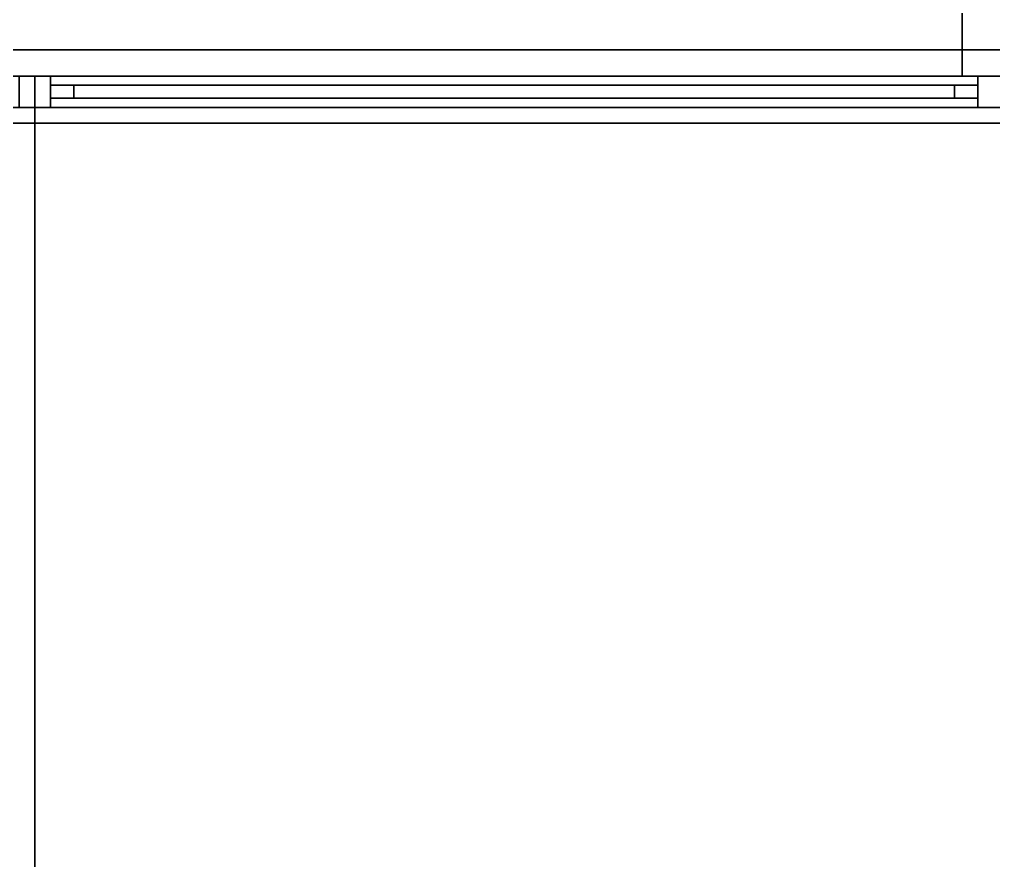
# Model space of a CAD drawing. Header units: millimetres. Extents: x -11 to 11, y -5.8 to 5.8.
# Drawn here: x -7.03 to -5.165, y 0.235 to 1.846 of the extents above; entities that cross this region are included whole.
import ezdxf

# ---------------------------------------------------------------- set-up
doc = ezdxf.new("R2010")
doc.units = ezdxf.units.MM
for name, color, linetype in [('copertura', 8, 'Continuous'), ('cordolo', 251, 'Continuous'), ('cromato', 251, 'Continuous'), ('frangivento', 7, 'Continuous'), ('pavimento', 7, 'Continuous'), ('pavimento_balcone', 254, 'Continuous'), ('pavimento_pt', 7, 'Continuous'), ('rolf', 254, 'Continuous'), ('solaio', 7, 'Continuous'), ('vetro', 249, 'Continuous')]:
    doc.layers.add(name, color=color, linetype=linetype)

msp = doc.modelspace()

# ---------------------------------------------------------------- linework, layer by layer
at = {"layer": 'copertura'}
msp.add_3dface([(-11, 4.2375, 6.3), (-11, -0.0125, 6.3), (0, -0.0125, 6.3), (0, 4.2375, 6.3)], dxfattribs=at)
at = {"layer": 'cordolo'}
for points in [[(-10.7, 1.7375), (-10.7, 1.7875), (-3.3, 1.7875), (-3.3, 1.7375)], [(-3.3, 1.7375, 0.05), (-3.3, 1.7875, 0.05), (-10.7, 1.7875, 0.05), (-10.7, 1.7375, 0.05)], [(-3.3, 1.7875), (-10.7, 1.7875), (-10.7, 1.7875, 0.05), (-3.3, 1.7875, 0.05)], [(-10.7, 1.7375, 0.05), (-3.3, 1.7375, 0.05), (-3.3, 1.7375), (-10.7, 1.7375)]]:
    msp.add_3dface(points, dxfattribs=at)
at = {"layer": 'cromato'}
for points in [[(-7.03, 1.6775), (-7.03, 1.7375), (-6.97, 1.7375), (-6.97, 1.6775)], [(-6.97, 1.6775, 2.7), (-6.97, 1.7375, 2.7), (-7.03, 1.7375, 2.7), (-7.03, 1.6775, 2.7)], [(-6.97, 1.7375), (-7.03, 1.7375), (-7.03, 1.7375, 2.7), (-6.97, 1.7375, 2.7)], [(-7.03, 1.6775, 3), (-7.03, 1.7375, 3), (-6.97, 1.7375, 3), (-6.97, 1.6775, 3)], [(-6.97, 1.6775, 5.7), (-6.97, 1.7375, 5.7), (-7.03, 1.7375, 5.7), (-7.03, 1.6775, 5.7)], [(-6.97, 1.7375, 3), (-7.03, 1.7375, 3), (-7.03, 1.7375, 5.7), (-6.97, 1.7375, 5.7)], [(-6.97, 1.6775), (-6.97, 1.7375), (-6.97, 1.7375, 2.7), (-6.97, 1.6775, 2.7)], [(-6.97, 1.6775, 3), (-6.97, 1.7375, 3), (-6.97, 1.7375, 5.7), (-6.97, 1.6775, 5.7)], [(-5.195, 1.6775), (-5.195, 1.7375), (-5.135, 1.7375), (-5.135, 1.6775)], [(-5.135, 1.6775, 2.7), (-5.135, 1.7375, 2.7), (-5.195, 1.7375, 2.7), (-5.195, 1.6775, 2.7)], [(-5.135, 1.7375), (-5.195, 1.7375), (-5.195, 1.7375, 2.7), (-5.135, 1.7375, 2.7)], [(-5.195, 1.7375), (-5.195, 1.6775), (-5.195, 1.6775, 2.7), (-5.195, 1.7375, 2.7)], [(-5.195, 1.6775, 3), (-5.195, 1.7375, 3), (-5.135, 1.7375, 3), (-5.135, 1.6775, 3)], [(-5.135, 1.6775, 5.7), (-5.135, 1.7375, 5.7), (-5.195, 1.7375, 5.7), (-5.195, 1.6775, 5.7)], [(-5.135, 1.7375, 3), (-5.195, 1.7375, 3), (-5.195, 1.7375, 5.7), (-5.135, 1.7375, 5.7)], [(-5.195, 1.7375, 3), (-5.195, 1.6775, 3), (-5.195, 1.6775, 5.7), (-5.195, 1.7375, 5.7)], [(-7.03, 1.6775, 2.7), (-6.97, 1.6775, 2.7), (-6.97, 1.6775), (-7.03, 1.6775)], [(-7.03, 1.6775, 5.7), (-6.97, 1.6775, 5.7), (-6.97, 1.6775, 3), (-7.03, 1.6775, 3)], [(-5.195, 1.6775, 2.7), (-5.135, 1.6775, 2.7), (-5.135, 1.6775), (-5.195, 1.6775)], [(-5.195, 1.6775, 5.7), (-5.135, 1.6775, 5.7), (-5.135, 1.6775, 3), (-5.195, 1.6775, 3)]]:
    msp.add_3dface(points, dxfattribs=at)
at = {"layer": 'frangivento'}
for points in [[(-6.97, 1.72, 0.2025), (-6.97, 1.72, 0.27), (-5.195, 1.72, 0.27), (-5.195, 1.72, 0.2025)], [(-6.97, 1.695, 0.2025), (-6.97, 1.695, 0.27), (-6.97, 1.72, 0.27), (-6.97, 1.72, 0.2025)], [(-6.97, 1.695, 0.27), (-5.195, 1.695, 0.27), (-5.195, 1.72, 0.27), (-6.97, 1.72, 0.27)], [(-5.195, 1.695, 0.2025), (-6.97, 1.695, 0.2025), (-6.97, 1.72, 0.2025), (-5.195, 1.72, 0.2025)], [(-6.97, 1.72, 0.405), (-6.97, 1.72, 0.4725), (-5.195, 1.72, 0.4725), (-5.195, 1.72, 0.405)], [(-6.97, 1.695, 0.405), (-6.97, 1.695, 0.4725), (-6.97, 1.72, 0.4725), (-6.97, 1.72, 0.405)], [(-6.97, 1.695, 0.4725), (-5.195, 1.695, 0.4725), (-5.195, 1.72, 0.4725), (-6.97, 1.72, 0.4725)], [(-5.195, 1.695, 0.405), (-6.97, 1.695, 0.405), (-6.97, 1.72, 0.405), (-5.195, 1.72, 0.405)], [(-6.97, 1.72, 0.6075), (-6.97, 1.72, 0.675), (-5.195, 1.72, 0.675), (-5.195, 1.72, 0.6075)], [(-6.97, 1.695, 0.6075), (-6.97, 1.695, 0.675), (-6.97, 1.72, 0.675), (-6.97, 1.72, 0.6075)], [(-6.97, 1.695, 0.675), (-5.195, 1.695, 0.675), (-5.195, 1.72, 0.675), (-6.97, 1.72, 0.675)], [(-5.195, 1.695, 0.6075), (-6.97, 1.695, 0.6075), (-6.97, 1.72, 0.6075), (-5.195, 1.72, 0.6075)], [(-6.97, 1.72, 0.81), (-6.97, 1.72, 0.8775), (-5.195, 1.72, 0.8775), (-5.195, 1.72, 0.81)], [(-6.97, 1.695, 0.81), (-6.97, 1.695, 0.8775), (-6.97, 1.72, 0.8775), (-6.97, 1.72, 0.81)], [(-6.97, 1.695, 0.8775), (-5.195, 1.695, 0.8775), (-5.195, 1.72, 0.8775), (-6.97, 1.72, 0.8775)], [(-5.195, 1.695, 0.81), (-6.97, 1.695, 0.81), (-6.97, 1.72, 0.81), (-5.195, 1.72, 0.81)], [(-6.97, 1.72, 1.0125), (-6.97, 1.72, 1.08), (-5.195, 1.72, 1.08), (-5.195, 1.72, 1.0125)], [(-6.97, 1.695, 1.0125), (-6.97, 1.695, 1.08), (-6.97, 1.72, 1.08), (-6.97, 1.72, 1.0125)], [(-6.97, 1.695, 1.08), (-5.195, 1.695, 1.08), (-5.195, 1.72, 1.08), (-6.97, 1.72, 1.08)], [(-5.195, 1.695, 1.0125), (-6.97, 1.695, 1.0125), (-6.97, 1.72, 1.0125), (-5.195, 1.72, 1.0125)], [(-6.97, 1.72, 1.215), (-6.97, 1.72, 1.2825), (-5.195, 1.72, 1.2825), (-5.195, 1.72, 1.215)], [(-6.97, 1.695, 1.215), (-6.97, 1.695, 1.2825), (-6.97, 1.72, 1.2825), (-6.97, 1.72, 1.215)], [(-6.97, 1.695, 1.2825), (-5.195, 1.695, 1.2825), (-5.195, 1.72, 1.2825), (-6.97, 1.72, 1.2825)], [(-5.195, 1.695, 1.215), (-6.97, 1.695, 1.215), (-6.97, 1.72, 1.215), (-5.195, 1.72, 1.215)], [(-6.97, 1.72, 1.4175), (-6.97, 1.72, 1.485), (-5.195, 1.72, 1.485), (-5.195, 1.72, 1.4175)], [(-6.97, 1.695, 1.4175), (-6.97, 1.695, 1.485), (-6.97, 1.72, 1.485), (-6.97, 1.72, 1.4175)], [(-6.97, 1.695, 1.485), (-5.195, 1.695, 1.485), (-5.195, 1.72, 1.485), (-6.97, 1.72, 1.485)], [(-5.195, 1.695, 1.4175), (-6.97, 1.695, 1.4175), (-6.97, 1.72, 1.4175), (-5.195, 1.72, 1.4175)], [(-6.97, 1.72, 1.62), (-6.97, 1.72, 1.6875), (-5.195, 1.72, 1.6875), (-5.195, 1.72, 1.62)], [(-6.97, 1.695, 1.62), (-6.97, 1.695, 1.6875), (-6.97, 1.72, 1.6875), (-6.97, 1.72, 1.62)], [(-6.97, 1.695, 1.6875), (-5.195, 1.695, 1.6875), (-5.195, 1.72, 1.6875), (-6.97, 1.72, 1.6875)], [(-5.195, 1.695, 1.62), (-6.97, 1.695, 1.62), (-6.97, 1.72, 1.62), (-5.195, 1.72, 1.62)], [(-6.97, 1.72, 1.8225), (-6.97, 1.72, 1.89), (-5.195, 1.72, 1.89), (-5.195, 1.72, 1.8225)], [(-6.97, 1.695, 1.8225), (-6.97, 1.695, 1.89), (-6.97, 1.72, 1.89), (-6.97, 1.72, 1.8225)], [(-6.97, 1.695, 1.89), (-5.195, 1.695, 1.89), (-5.195, 1.72, 1.89), (-6.97, 1.72, 1.89)], [(-5.195, 1.695, 1.8225), (-6.97, 1.695, 1.8225), (-6.97, 1.72, 1.8225), (-5.195, 1.72, 1.8225)], [(-6.97, 1.72, 2.025), (-6.97, 1.72, 2.0925), (-5.195, 1.72, 2.0925), (-5.195, 1.72, 2.025)], [(-6.97, 1.695, 2.025), (-6.97, 1.695, 2.0925), (-6.97, 1.72, 2.0925), (-6.97, 1.72, 2.025)], [(-6.97, 1.695, 2.0925), (-5.195, 1.695, 2.0925), (-5.195, 1.72, 2.0925), (-6.97, 1.72, 2.0925)], [(-5.195, 1.695, 2.025), (-6.97, 1.695, 2.025), (-6.97, 1.72, 2.025), (-5.195, 1.72, 2.025)], [(-6.97, 1.72, 2.2275), (-6.97, 1.72, 2.295), (-5.195, 1.72, 2.295), (-5.195, 1.72, 2.2275)], [(-6.97, 1.695, 2.2275), (-6.97, 1.695, 2.295), (-6.97, 1.72, 2.295), (-6.97, 1.72, 2.2275)], [(-6.97, 1.695, 2.295), (-5.195, 1.695, 2.295), (-5.195, 1.72, 2.295), (-6.97, 1.72, 2.295)], [(-5.195, 1.695, 2.2275), (-6.97, 1.695, 2.2275), (-6.97, 1.72, 2.2275), (-5.195, 1.72, 2.2275)], [(-6.97, 1.72, 2.43), (-6.97, 1.72, 2.4975), (-5.195, 1.72, 2.4975), (-5.195, 1.72, 2.43)], [(-6.97, 1.695, 2.43), (-6.97, 1.695, 2.4975), (-6.97, 1.72, 2.4975), (-6.97, 1.72, 2.43)], [(-6.97, 1.695, 2.4975), (-5.195, 1.695, 2.4975), (-5.195, 1.72, 2.4975), (-6.97, 1.72, 2.4975)], [(-5.195, 1.695, 2.43), (-6.97, 1.695, 2.43), (-6.97, 1.72, 2.43), (-5.195, 1.72, 2.43)], [(-6.97, 1.72, 2.6325), (-6.97, 1.72, 2.7), (-5.195, 1.72, 2.7), (-5.195, 1.72, 2.6325)], [(-6.97, 1.695, 2.6325), (-6.97, 1.695, 2.7), (-6.97, 1.72, 2.7), (-6.97, 1.72, 2.6325)], [(-6.97, 1.695, 2.7), (-5.195, 1.695, 2.7), (-5.195, 1.72, 2.7), (-6.97, 1.72, 2.7)], [(-5.195, 1.695, 2.6325), (-6.97, 1.695, 2.6325), (-6.97, 1.72, 2.6325), (-5.195, 1.72, 2.6325)], [(-6.97, 1.72), (-6.97, 1.72, 2.7), (-6.9256, 1.72, 2.7), (-6.9256, 1.72)], [(-6.97, 1.695), (-6.97, 1.695, 2.7), (-6.97, 1.72, 2.7), (-6.97, 1.72)], [(-6.97, 1.695, 2.7), (-6.9256, 1.695, 2.7), (-6.9256, 1.72, 2.7), (-6.97, 1.72, 2.7)], [(-6.9256, 1.695), (-6.97, 1.695), (-6.97, 1.72), (-6.9256, 1.72)], [(-6.97, 1.695), (-6.97, 1.695), (-6.97, 1.72)], [(-6.9256, 1.695, 2.7), (-6.9256, 1.695), (-6.9256, 1.72), (-6.9256, 1.72, 2.7)], [(-5.2394, 1.72), (-5.2394, 1.72, 2.7), (-5.195, 1.72, 2.7), (-5.195, 1.72)], [(-5.2394, 1.695), (-5.2394, 1.695, 2.7), (-5.2394, 1.72, 2.7), (-5.2394, 1.72)], [(-5.2394, 1.695, 2.7), (-5.195, 1.695, 2.7), (-5.195, 1.72, 2.7), (-5.2394, 1.72, 2.7)], [(-5.195, 1.695), (-5.2394, 1.695), (-5.2394, 1.72), (-5.195, 1.72)], [(-5.2394, 1.695), (-5.2394, 1.695), (-5.2394, 1.72)], [(-5.195, 1.695, 0.27), (-5.195, 1.695, 0.2025), (-5.195, 1.72, 0.2025), (-5.195, 1.72, 0.27)], [(-5.195, 1.695, 0.4725), (-5.195, 1.695, 0.405), (-5.195, 1.72, 0.405), (-5.195, 1.72, 0.4725)], [(-5.195, 1.695, 0.675), (-5.195, 1.695, 0.6075), (-5.195, 1.72, 0.6075), (-5.195, 1.72, 0.675)], [(-5.195, 1.695, 0.8775), (-5.195, 1.695, 0.81), (-5.195, 1.72, 0.81), (-5.195, 1.72, 0.8775)], [(-5.195, 1.695, 1.08), (-5.195, 1.695, 1.0125), (-5.195, 1.72, 1.0125), (-5.195, 1.72, 1.08)], [(-5.195, 1.695, 1.2825), (-5.195, 1.695, 1.215), (-5.195, 1.72, 1.215), (-5.195, 1.72, 1.2825)], [(-5.195, 1.695, 1.485), (-5.195, 1.695, 1.4175), (-5.195, 1.72, 1.4175), (-5.195, 1.72, 1.485)], [(-5.195, 1.695, 1.6875), (-5.195, 1.695, 1.62), (-5.195, 1.72, 1.62), (-5.195, 1.72, 1.6875)], [(-5.195, 1.695, 1.89), (-5.195, 1.695, 1.8225), (-5.195, 1.72, 1.8225), (-5.195, 1.72, 1.89)], [(-5.195, 1.695, 2.0925), (-5.195, 1.695, 2.025), (-5.195, 1.72, 2.025), (-5.195, 1.72, 2.0925)], [(-5.195, 1.695, 2.295), (-5.195, 1.695, 2.2275), (-5.195, 1.72, 2.2275), (-5.195, 1.72, 2.295)], [(-5.195, 1.695, 2.4975), (-5.195, 1.695, 2.43), (-5.195, 1.72, 2.43), (-5.195, 1.72, 2.4975)], [(-5.195, 1.695, 2.7), (-5.195, 1.695, 2.6325), (-5.195, 1.72, 2.6325), (-5.195, 1.72, 2.7)], [(-5.195, 1.695, 2.7), (-5.195, 1.695), (-5.195, 1.72), (-5.195, 1.72, 2.7)], [(-6.97, 1.695, 0.2025), (-6.97, 1.695, 0.27), (-5.195, 1.695, 0.27), (-5.195, 1.695, 0.2025)], [(-6.97, 1.695, 0.405), (-6.97, 1.695, 0.4725), (-5.195, 1.695, 0.4725), (-5.195, 1.695, 0.405)], [(-6.97, 1.695, 0.6075), (-6.97, 1.695, 0.675), (-5.195, 1.695, 0.675), (-5.195, 1.695, 0.6075)], [(-6.97, 1.695, 0.81), (-6.97, 1.695, 0.8775), (-5.195, 1.695, 0.8775), (-5.195, 1.695, 0.81)], [(-6.97, 1.695, 1.0125), (-6.97, 1.695, 1.08), (-5.195, 1.695, 1.08), (-5.195, 1.695, 1.0125)], [(-6.97, 1.695, 1.215), (-6.97, 1.695, 1.2825), (-5.195, 1.695, 1.2825), (-5.195, 1.695, 1.215)], [(-6.97, 1.695, 1.4175), (-6.97, 1.695, 1.485), (-5.195, 1.695, 1.485), (-5.195, 1.695, 1.4175)], [(-6.97, 1.695, 1.62), (-6.97, 1.695, 1.6875), (-5.195, 1.695, 1.6875), (-5.195, 1.695, 1.62)], [(-6.97, 1.695, 1.8225), (-6.97, 1.695, 1.89), (-5.195, 1.695, 1.89), (-5.195, 1.695, 1.8225)], [(-6.97, 1.695, 2.025), (-6.97, 1.695, 2.0925), (-5.195, 1.695, 2.0925), (-5.195, 1.695, 2.025)], [(-6.97, 1.695, 2.2275), (-6.97, 1.695, 2.295), (-5.195, 1.695, 2.295), (-5.195, 1.695, 2.2275)], [(-6.97, 1.695, 2.43), (-6.97, 1.695, 2.4975), (-5.195, 1.695, 2.4975), (-5.195, 1.695, 2.43)], [(-6.97, 1.695, 2.6325), (-6.97, 1.695, 2.7), (-5.195, 1.695, 2.7), (-5.195, 1.695, 2.6325)], [(-6.97, 1.695), (-6.97, 1.695, 2.7), (-6.9256, 1.695, 2.7), (-6.9256, 1.695)], [(-5.2394, 1.695), (-5.2394, 1.695, 2.7), (-5.195, 1.695, 2.7), (-5.195, 1.695)]]:
    msp.add_3dface(points, dxfattribs=at)
at = {"layer": 'pavimento'}
for points in [[(-7, -0.7625), (-7, 1.7375), (-10.7, 1.7375), (-10.7, -0.7625)], [(-7, -0.7625, 3), (-7, 1.7375, 3), (-10.7, 1.7375, 3), (-10.7, -0.7625, 3)], [(-3.3, -0.7625), (-3.3, 1.7375), (-7, 1.7375), (-7, -0.7625)], [(-3.3, -0.7625, 3), (-3.3, 1.7375, 3), (-7, 1.7375, 3), (-7, -0.7625, 3)]]:
    msp.add_3dface(points, dxfattribs=at)
at = {"layer": 'pavimento_balcone'}
msp.add_3dface([(-10.7, 4.2375, 3), (-10.7, 1.7375, 3), (-3.3, 1.7375, 3), (-3.3, 4.2375, 3)], dxfattribs=at)
at = {"layer": 'pavimento_pt'}
for points in [[(-5.225, 1.7375), (-7.15, 1.7375), (-7.15, 2.9875), (-5.225, 2.9875)], [(-3.3, 1.7375), (-5.225, 1.7375), (-5.225, 2.9875), (-3.3, 2.9875)]]:
    msp.add_3dface(points, dxfattribs=at)
at = {"layer": 'rolf'}
for points in [[(-10.7, 4.2375, 5.8), (-10.7, -0.0125, 5.8), (0, -0.0125, 5.8), (0, 4.2375, 5.8)], [(-3.3, 2.9875, 2.7), (-3.3, 1.7375, 2.7), (-7.15, 1.7375, 2.7), (-7.15, 2.9875, 2.7)], [(-10.7, -0.7625, 2.7), (-10.7, 1.7375, 2.7), (-7, 1.7375, 2.7), (-7, -0.7625, 2.7)], [(-7, -0.7625, 2.7), (-7, 1.7375, 2.7), (-3.3, 1.7375, 2.7), (-3.3, -0.7625, 2.7)]]:
    msp.add_3dface(points, dxfattribs=at)
at = {"layer": 'solaio'}
for points in [[(-7, 1.7375, 2.7), (-10.7, 1.7375, 2.7), (-10.7, 1.7375, 2.85), (-7, 1.7375, 2.85)], [(-7, 1.7375, 2.85), (-10.7, 1.7375, 2.85), (-10.7, 1.7375, 3), (-7, 1.7375, 3)], [(-3.3, 1.7375, 2.7), (-7, 1.7375, 2.7), (-7, 1.7375, 2.85), (-3.3, 1.7375, 2.85)], [(-3.3, 1.7375, 2.85), (-7, 1.7375, 2.85), (-7, 1.7375, 3), (-3.3, 1.7375, 3)]]:
    msp.add_3dface(points, dxfattribs=at)
at = {"layer": 'vetro'}
for points in [[(-10.7, 1.6475), (-10.7, 1.6775), (-3.3, 1.6775), (-3.3, 1.6475)], [(-3.3, 1.6475, 2.7), (-3.3, 1.6775, 2.7), (-10.7, 1.6775, 2.7), (-10.7, 1.6475, 2.7)], [(-3.3, 1.6775), (-10.7, 1.6775), (-10.7, 1.6775, 2.7), (-3.3, 1.6775, 2.7)], [(-10.7, 1.6475, 3), (-10.7, 1.6775, 3), (-3.3, 1.6775, 3), (-3.3, 1.6475, 3)], [(-3.3, 1.6475, 5.7), (-3.3, 1.6775, 5.7), (-10.7, 1.6775, 5.7), (-10.7, 1.6475, 5.7)], [(-3.3, 1.6775, 3), (-10.7, 1.6775, 3), (-10.7, 1.6775, 5.7), (-3.3, 1.6775, 5.7)], [(-10.7, 1.6475, 2.7), (-3.3, 1.6475, 2.7), (-3.3, 1.6475), (-10.7, 1.6475)], [(-10.7, 1.6475, 5.7), (-3.3, 1.6475, 5.7), (-3.3, 1.6475, 3), (-10.7, 1.6475, 3)]]:
    msp.add_3dface(points, dxfattribs=at)

doc.saveas('drawing.dxf')
